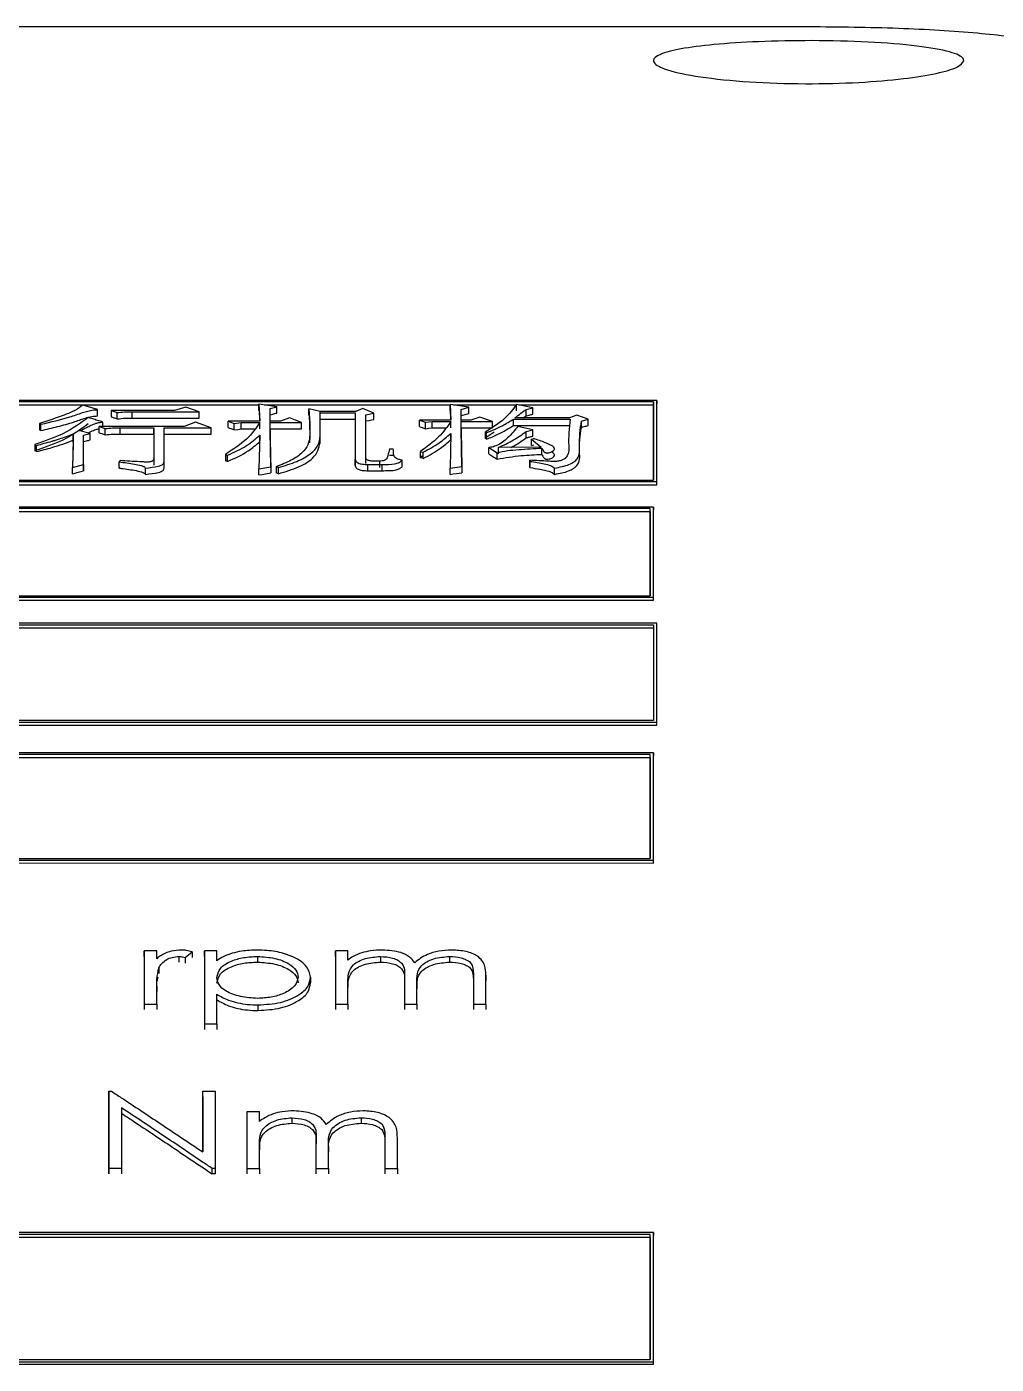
# Model space of a CAD drawing. Header units: millimetres. Extents: x 2136 to 4572, y 748 to 2471.
# Drawn here: x 2835.26 to 2849.31, y 2271.28 to 2290.67 of the extents above; entities that cross this region are included whole.
import ezdxf

# ---------------------------------------------------------------- set-up
doc = ezdxf.new("R2010")
doc.units = ezdxf.units.MM

msp = doc.modelspace()

# ---------------------------------------------------------------- linework, layer by layer
at = {"color": 7, "linetype": 'Continuous', "lineweight": 25}
for p, q in [((2846.594, 2290.672), (2809.594, 2290.674)), ((2844.395, 2285.256), (2822.412, 2285.256)), ((2844.345, 2285.238), (2822.462, 2285.239)), ((2833.178, 2285.193), (2838.629, 2285.192)), ((2836.292, 2285.123), (2836.076, 2285.188)), ((2837.569, 2285.161), (2837.406, 2285.112)), ((2837.763, 2285.093), (2837.569, 2285.161)), ((2838.629, 2285.203), (2838.64, 2284.954)), ((2838.888, 2285.165), (2838.629, 2285.203)), ((2838.629, 2285.111), (2838.629, 2285.203)), ((2838.703, 2285.192), (2841.398, 2285.192)), ((2838.791, 2285.139), (2838.888, 2285.165)), ((2838.888, 2285.073), (2838.888, 2285.165)), ((2841.398, 2285.199), (2841.409, 2284.97)), ((2841.668, 2285.161), (2841.398, 2285.199)), ((2841.398, 2285.107), (2841.398, 2285.199)), ((2841.448, 2285.192), (2842.355, 2285.192)), ((2841.56, 2285.127), (2841.668, 2285.161)), ((2841.668, 2285.069), (2841.668, 2285.161)), ((2842.599, 2285.15), (2842.361, 2285.199)), ((2842.361, 2285.107), (2842.361, 2285.199)), ((2842.395, 2285.192), (2844.345, 2285.192)), ((2842.501, 2285.127), (2842.599, 2285.15)), ((2842.599, 2285.058), (2842.599, 2285.15)), ((2844.345, 2285.238), (2844.345, 2285.192)), ((2844.395, 2285.256), (2844.395, 2285.208)), ((2844.395, 2284.034), (2844.395, 2285.208)), ((2836.292, 2285.031), (2836.292, 2285.123)), ((2836.487, 2285.112), (2836.487, 2285.02)), ((2836.487, 2285.112), (2836.574, 2285.081)), ((2837.406, 2285.112), (2836.487, 2285.112)), ((2836.574, 2284.989), (2836.574, 2285.081)), ((2836.79, 2285.001), (2836.79, 2285.093)), ((2836.79, 2285.093), (2837.763, 2285.093)), ((2836.79, 2285.001), (2837.763, 2285.001)), ((2837.763, 2285.001), (2837.763, 2285.093)), ((2838.185, 2284.954), (2838.272, 2284.923)), ((2838.64, 2284.954), (2838.185, 2284.954)), ((2838.185, 2284.862), (2838.185, 2284.954)), ((2838.791, 2284.954), (2838.791, 2285.139)), ((2838.791, 2285.138), (2838.791, 2285.139)), ((2838.791, 2284.954), (2838.791, 2285.046)), ((2838.943, 2284.954), (2838.791, 2284.954)), ((2838.791, 2284.862), (2838.791, 2284.954)), ((2839.072, 2285.004), (2838.943, 2284.954)), ((2839.245, 2284.935), (2839.072, 2285.004)), ((2839.354, 2285.135), (2839.364, 2284.923)), ((2839.516, 2285.097), (2839.354, 2285.135)), ((2839.354, 2285.043), (2839.354, 2285.135)), ((2840.035, 2285.097), (2839.516, 2285.097)), ((2839.516, 2285.004), (2839.516, 2285.097)), ((2839.516, 2284.736), (2839.516, 2285.077)), ((2839.516, 2285.077), (2840.024, 2285.077)), ((2839.516, 2284.985), (2839.516, 2285.077)), ((2839.516, 2284.985), (2840.024, 2284.985)), ((2839.516, 2284.644), (2839.516, 2284.985)), ((2840.024, 2285.077), (2840.024, 2284.405)), ((2840.024, 2285.077), (2840.024, 2284.985)), ((2840.024, 2284.985), (2840.024, 2284.314)), ((2840.132, 2285.139), (2840.035, 2285.097)), ((2840.295, 2285.074), (2840.132, 2285.139)), ((2840.176, 2285.05), (2840.295, 2285.074)), ((2840.176, 2284.433), (2840.176, 2285.05)), ((2840.176, 2285.048), (2840.176, 2285.05)), ((2840.176, 2284.342), (2840.176, 2284.959)), ((2840.295, 2284.982), (2840.295, 2285.074)), ((2840.955, 2284.97), (2841.041, 2284.939)), ((2841.409, 2284.97), (2840.955, 2284.97)), ((2840.955, 2284.878), (2840.955, 2284.97)), ((2841.041, 2284.939), (2841.138, 2284.95)), ((2841.138, 2284.95), (2841.409, 2284.95)), ((2841.138, 2284.858), (2841.138, 2284.95)), ((2841.409, 2284.858), (2841.409, 2284.95)), ((2841.56, 2284.97), (2841.56, 2285.127)), ((2841.56, 2285.126), (2841.56, 2285.127)), ((2841.56, 2284.97), (2841.56, 2285.035)), ((2841.701, 2284.97), (2841.56, 2284.97)), ((2841.56, 2284.878), (2841.56, 2284.97)), ((2841.56, 2284.95), (2842.015, 2284.95)), ((2841.56, 2284.858), (2841.56, 2284.95)), ((2841.831, 2285.016), (2841.701, 2284.97)), ((2842.015, 2284.95), (2841.831, 2285.016)), ((2842.015, 2284.874), (2842.015, 2284.95)), ((2842.318, 2284.985), (2843.14, 2284.985)), ((2842.318, 2284.893), (2842.318, 2284.985)), ((2843.129, 2285.004), (2842.339, 2285.004)), ((2842.459, 2285.004), (2842.501, 2285.035)), ((2842.501, 2285.035), (2842.501, 2285.127)), ((2843.237, 2285.043), (2843.129, 2285.004)), ((2843.399, 2284.985), (2843.237, 2285.043)), ((2843.302, 2284.958), (2843.399, 2284.985)), ((2843.302, 2284.866), (2843.302, 2284.958)), ((2843.399, 2284.893), (2843.399, 2284.985)), ((2835.449, 2284.923), (2835.449, 2284.831)), ((2835.449, 2284.923), (2835.47, 2284.912)), ((2835.47, 2284.82), (2835.449, 2284.831)), ((2835.47, 2284.82), (2835.47, 2284.912)), ((2835.935, 2284.679), (2835.935, 2284.771)), ((2836.184, 2284.775), (2836.033, 2284.814)), ((2836.087, 2284.751), (2836.184, 2284.775)), ((2836.184, 2284.683), (2836.184, 2284.775)), ((2836.314, 2284.88), (2836.4, 2284.849)), ((2837.547, 2284.88), (2836.314, 2284.88)), ((2836.314, 2284.789), (2836.314, 2284.88)), ((2836.368, 2284.88), (2836.368, 2284.943)), ((2836.4, 2284.758), (2836.4, 2284.849)), ((2836.617, 2284.861), (2837.104, 2284.861)), ((2836.617, 2284.769), (2836.617, 2284.861)), ((2836.617, 2284.769), (2837.104, 2284.769)), ((2837.104, 2284.861), (2837.104, 2284.409)), ((2837.104, 2284.769), (2837.104, 2284.861)), ((2837.104, 2284.769), (2837.104, 2284.318)), ((2837.255, 2284.861), (2837.937, 2284.861)), ((2837.255, 2284.369), (2837.255, 2284.861)), ((2837.255, 2284.769), (2837.255, 2284.861)), ((2837.255, 2284.278), (2837.255, 2284.769)), ((2837.255, 2284.769), (2837.937, 2284.769)), ((2837.709, 2284.939), (2837.547, 2284.88)), ((2837.937, 2284.861), (2837.709, 2284.939)), ((2837.937, 2284.769), (2837.937, 2284.861)), ((2838.272, 2284.923), (2838.369, 2284.935)), ((2838.272, 2284.831), (2838.272, 2284.923)), ((2838.369, 2284.935), (2838.64, 2284.935)), ((2838.369, 2284.843), (2838.369, 2284.935)), ((2838.369, 2284.843), (2838.566, 2284.843)), ((2838.64, 2284.843), (2838.64, 2284.935)), ((2838.791, 2284.935), (2839.245, 2284.935)), ((2838.791, 2284.843), (2838.791, 2284.935)), ((2838.791, 2284.843), (2839.245, 2284.843)), ((2838.802, 2284.296), (2838.791, 2284.816)), ((2839.245, 2284.843), (2839.245, 2284.935)), ((2839.364, 2284.923), (2839.364, 2284.736)), ((2839.364, 2284.831), (2839.364, 2284.923)), ((2839.364, 2284.831), (2839.364, 2284.69)), ((2841.041, 2284.847), (2841.041, 2284.939)), ((2841.138, 2284.858), (2841.335, 2284.858)), ((2841.409, 2284.779), (2841.398, 2284.276)), ((2841.409, 2284.687), (2841.409, 2284.779)), ((2841.56, 2284.858), (2842.015, 2284.858)), ((2841.571, 2284.3), (2841.56, 2284.834)), ((2841.928, 2284.787), (2841.906, 2284.798)), ((2841.906, 2284.798), (2841.906, 2284.707)), ((2842.037, 2284.795), (2841.906, 2284.707)), ((2841.928, 2284.695), (2841.928, 2284.787)), ((2842.318, 2284.893), (2843.14, 2284.893)), ((2842.599, 2284.83), (2842.382, 2284.88)), ((2842.501, 2284.806), (2842.599, 2284.83)), ((2842.501, 2284.714), (2842.501, 2284.806)), ((2842.599, 2284.738), (2842.599, 2284.83)), ((2835.384, 2284.617), (2835.405, 2284.605)), ((2835.384, 2284.617), (2835.384, 2284.526)), ((2835.405, 2284.514), (2835.405, 2284.605)), ((2836.087, 2284.328), (2836.087, 2284.751)), ((2836.087, 2284.237), (2836.087, 2284.66)), ((2838.64, 2284.751), (2838.629, 2284.267)), ((2838.64, 2284.66), (2838.64, 2284.751)), ((2839.364, 2284.644), (2839.364, 2284.736)), ((2839.516, 2284.644), (2839.516, 2284.736)), ((2841.928, 2284.695), (2841.906, 2284.707)), ((2841.961, 2284.482), (2841.961, 2284.573)), ((2841.961, 2284.573), (2842.08, 2284.497)), ((2842.718, 2284.581), (2842.101, 2284.573)), ((2842.101, 2284.482), (2842.101, 2284.573)), ((2842.577, 2284.696), (2842.61, 2284.704)), ((2842.577, 2284.696), (2842.718, 2284.581)), ((2842.577, 2284.605), (2842.577, 2284.696)), ((2842.577, 2284.605), (2842.61, 2284.612)), ((2842.729, 2284.474), (2842.729, 2284.565)), ((2835.405, 2284.514), (2835.384, 2284.526)), ((2836.617, 2284.385), (2836.606, 2284.365)), ((2837.104, 2284.409), (2837.104, 2284.318)), ((2837.255, 2284.278), (2837.255, 2284.369)), ((2838.142, 2284.473), (2838.174, 2284.461)), ((2838.142, 2284.473), (2838.142, 2284.382)), ((2838.174, 2284.37), (2838.142, 2284.382)), ((2838.174, 2284.37), (2838.174, 2284.461)), ((2840.024, 2284.314), (2840.024, 2284.405)), ((2840.381, 2284.377), (2840.284, 2284.377)), ((2840.381, 2284.286), (2840.381, 2284.377)), ((2840.522, 2284.553), (2840.576, 2284.553)), ((2840.522, 2284.462), (2840.576, 2284.462)), ((2840.706, 2284.298), (2840.706, 2284.389)), ((2840.965, 2284.513), (2841.009, 2284.505)), ((2840.965, 2284.513), (2840.965, 2284.422)), ((2841.009, 2284.456), (2840.965, 2284.422)), ((2841.009, 2284.414), (2840.965, 2284.422)), ((2841.009, 2284.414), (2841.009, 2284.505)), ((2842.08, 2284.406), (2842.08, 2284.497)), ((2842.556, 2284.373), (2842.556, 2284.389)), ((2842.556, 2284.389), (2842.556, 2284.298)), ((2842.556, 2284.282), (2842.556, 2284.373)), ((2835.925, 2284.284), (2836.087, 2284.328)), ((2835.925, 2284.193), (2835.925, 2284.284)), ((2836.087, 2284.328), (2836.087, 2284.237)), ((2836.606, 2284.274), (2836.606, 2284.365)), ((2836.606, 2284.274), (2836.617, 2284.294)), ((2836.985, 2284.185), (2836.985, 2284.276)), ((2838.629, 2284.267), (2838.802, 2284.296)), ((2838.629, 2284.177), (2838.629, 2284.267)), ((2838.802, 2284.296), (2838.802, 2284.205)), ((2838.878, 2284.296), (2838.878, 2284.205)), ((2838.91, 2284.284), (2838.878, 2284.296)), ((2838.91, 2284.193), (2838.878, 2284.205)), ((2838.91, 2284.193), (2838.91, 2284.284)), ((2840.208, 2284.328), (2840.414, 2284.328)), ((2840.208, 2284.237), (2840.208, 2284.328)), ((2840.208, 2284.237), (2840.414, 2284.237)), ((2840.414, 2284.237), (2840.414, 2284.328)), ((2841.398, 2284.276), (2841.571, 2284.3)), ((2841.398, 2284.185), (2841.398, 2284.276)), ((2841.571, 2284.3), (2841.571, 2284.209)), ((2842.556, 2284.282), (2842.556, 2284.298)), ((2842.912, 2284.185), (2842.912, 2284.275)), ((2822.412, 2284.081), (2844.395, 2284.08)), ((2822.412, 2284.035), (2844.395, 2284.034)), ((2822.462, 2284.1), (2844.345, 2284.099)), ((2844.395, 2284.034), (2844.395, 2284.08)), ((2844.345, 2283.71), (2822.363, 2283.711)), ((2844.296, 2283.691), (2822.412, 2283.691)), ((2822.412, 2283.646), (2844.296, 2283.645)), ((2844.296, 2283.645), (2844.296, 2283.691)), ((2844.345, 2283.71), (2844.345, 2283.664)), ((2844.346, 2282.359), (2844.345, 2283.664)), ((2822.363, 2282.404), (2844.346, 2282.404)), ((2822.363, 2282.36), (2844.346, 2282.359)), ((2822.413, 2282.425), (2844.296, 2282.425)), ((2844.346, 2282.359), (2844.346, 2282.404)), ((2844.396, 2282.025), (2822.413, 2282.025)), ((2822.463, 2282.004), (2844.346, 2282.003)), ((2822.463, 2281.96), (2844.346, 2281.959)), ((2844.346, 2282.003), (2844.346, 2281.959)), ((2844.396, 2281.981), (2844.396, 2282.025)), ((2844.396, 2280.55), (2844.396, 2281.981)), ((2822.413, 2280.594), (2844.396, 2280.593)), ((2822.413, 2280.551), (2844.396, 2280.55)), ((2844.346, 2280.616), (2822.463, 2280.617)), ((2844.396, 2280.55), (2844.396, 2280.593)), ((2844.346, 2280.148), (2822.363, 2280.148)), ((2844.296, 2280.124), (2822.413, 2280.125)), ((2844.296, 2280.081), (2844.296, 2280.124)), ((2844.346, 2280.148), (2844.346, 2280.105)), ((2844.346, 2278.55), (2844.346, 2280.105)), ((2822.413, 2280.082), (2844.296, 2280.081)), ((2822.363, 2278.592), (2844.346, 2278.592)), ((2822.363, 2278.551), (2844.346, 2278.55)), ((2822.413, 2278.617), (2844.296, 2278.617)), ((2844.346, 2278.55), (2844.346, 2278.592)), ((2836.968, 2277.275), (2836.968, 2276.506)), ((2836.968, 2277.194), (2836.968, 2277.275)), ((2837.147, 2277.275), (2836.968, 2277.275)), ((2836.968, 2277.193), (2836.968, 2276.426)), ((2837.147, 2277.163), (2837.147, 2277.275)), ((2837.47, 2277.195), (2837.47, 2277.114)), ((2837.562, 2277.182), (2837.66, 2277.263)), ((2837.66, 2277.263), (2837.66, 2277.181)), ((2837.84, 2277.275), (2837.84, 2276.219)), ((2837.84, 2277.194), (2837.84, 2277.275)), ((2838.019, 2277.275), (2837.84, 2277.275)), ((2837.84, 2277.193), (2837.84, 2276.138)), ((2838.019, 2277.134), (2838.019, 2277.275)), ((2838.608, 2277.195), (2838.608, 2277.114)), ((2839.737, 2277.275), (2839.737, 2276.506)), ((2839.737, 2277.194), (2839.737, 2277.275)), ((2839.917, 2277.275), (2839.737, 2277.275)), ((2839.737, 2277.193), (2839.737, 2276.426)), ((2839.917, 2277.143), (2839.917, 2277.275)), ((2840.389, 2277.195), (2840.389, 2277.113)), ((2841.391, 2277.195), (2841.391, 2277.114)), ((2837.179, 2277.031), (2837.179, 2276.95)), ((2837.562, 2277.182), (2837.562, 2277.1)), ((2839.378, 2276.895), (2839.378, 2276.814)), ((2839.917, 2276.506), (2839.917, 2276.832)), ((2839.917, 2276.832), (2839.917, 2276.751)), ((2840.737, 2276.9), (2840.737, 2276.506)), ((2840.737, 2276.9), (2840.737, 2276.818)), ((2840.917, 2276.506), (2840.917, 2276.808)), ((2840.917, 2276.808), (2840.917, 2276.727)), ((2841.737, 2276.926), (2841.737, 2276.506)), ((2841.737, 2276.926), (2841.737, 2276.845)), ((2841.737, 2276.844), (2841.737, 2276.426)), ((2841.917, 2276.506), (2841.917, 2276.925)), ((2841.917, 2276.925), (2841.917, 2276.844)), ((2837.147, 2276.506), (2837.147, 2276.767)), ((2837.147, 2276.767), (2837.147, 2276.686)), ((2838.019, 2276.219), (2838.019, 2276.647)), ((2836.968, 2276.506), (2836.968, 2276.426)), ((2836.968, 2276.506), (2837.147, 2276.506)), ((2837.147, 2276.506), (2837.147, 2276.426)), ((2838.615, 2276.493), (2838.615, 2276.412)), ((2839.737, 2276.506), (2839.737, 2276.426)), ((2839.737, 2276.506), (2839.917, 2276.506)), ((2839.917, 2276.506), (2839.917, 2276.426)), ((2840.737, 2276.506), (2840.737, 2276.426)), ((2840.737, 2276.506), (2840.917, 2276.506)), ((2840.917, 2276.506), (2840.917, 2276.426)), ((2841.737, 2276.506), (2841.737, 2276.426)), ((2841.737, 2276.506), (2841.917, 2276.506)), ((2841.917, 2276.506), (2841.917, 2276.426)), ((2837.84, 2276.219), (2837.84, 2276.139)), ((2837.84, 2276.219), (2838.019, 2276.219)), ((2838.019, 2276.219), (2838.019, 2276.139)), ((2836.455, 2274.12), (2836.455, 2275.241)), ((2836.455, 2275.241), (2836.455, 2275.162)), ((2836.455, 2275.241), (2836.493, 2275.241)), ((2836.455, 2275.162), (2836.455, 2274.042)), ((2837.814, 2274.361), (2837.814, 2275.241)), ((2837.814, 2275.241), (2837.994, 2275.241)), ((2837.814, 2275.162), (2837.814, 2275.241)), ((2837.814, 2275.162), (2837.814, 2274.361)), ((2837.994, 2275.241), (2837.994, 2274.12)), ((2836.635, 2275.003), (2836.635, 2274.12)), ((2838.455, 2274.942), (2838.455, 2274.12)), ((2838.455, 2274.942), (2838.455, 2274.864)), ((2838.635, 2274.942), (2838.455, 2274.942)), ((2838.635, 2274.801), (2838.635, 2274.942)), ((2838.455, 2274.864), (2838.455, 2274.042)), ((2839.107, 2274.857), (2839.107, 2274.778)), ((2840.109, 2274.857), (2840.109, 2274.778)), ((2839.455, 2274.54), (2839.455, 2274.12)), ((2839.455, 2274.54), (2839.455, 2274.462)), ((2840.455, 2274.568), (2840.455, 2274.12)), ((2840.455, 2274.568), (2840.455, 2274.49)), ((2840.455, 2274.49), (2840.455, 2274.042)), ((2840.635, 2274.12), (2840.635, 2274.568)), ((2840.635, 2274.49), (2840.635, 2274.568)), ((2838.635, 2274.12), (2838.635, 2274.468)), ((2838.635, 2274.468), (2838.635, 2274.39)), ((2839.635, 2274.12), (2839.635, 2274.442)), ((2839.635, 2274.442), (2839.635, 2274.364)), ((2836.455, 2274.042), (2836.455, 2274.12)), ((2836.635, 2274.12), (2836.455, 2274.12)), ((2836.635, 2274.12), (2836.635, 2274.042)), ((2837.953, 2274.042), (2837.953, 2274.12)), ((2837.994, 2274.12), (2837.953, 2274.12)), ((2837.994, 2274.12), (2837.994, 2274.042)), ((2838.455, 2274.12), (2838.455, 2274.042)), ((2838.455, 2274.12), (2838.635, 2274.12)), ((2838.635, 2274.12), (2838.635, 2274.042)), ((2839.455, 2274.12), (2839.455, 2274.042)), ((2839.455, 2274.12), (2839.635, 2274.12)), ((2839.635, 2274.12), (2839.635, 2274.042)), ((2840.455, 2274.12), (2840.455, 2274.042)), ((2840.455, 2274.12), (2840.635, 2274.12)), ((2840.635, 2274.12), (2840.635, 2274.042)), ((2837.994, 2274.042), (2837.953, 2274.042)), ((2844.346, 2273.192), (2822.213, 2273.192)), ((2844.296, 2273.163), (2822.263, 2273.163)), ((2822.263, 2273.125), (2844.296, 2273.124)), ((2844.296, 2273.124), (2844.296, 2273.163)), ((2844.346, 2273.192), (2844.346, 2273.154)), ((2844.346, 2271.284), (2844.346, 2273.154)), ((2822.213, 2271.321), (2844.346, 2271.321)), ((2822.213, 2271.284), (2844.346, 2271.284)), ((2822.263, 2271.351), (2844.296, 2271.351)), ((2844.346, 2271.284), (2844.346, 2271.321))]:
    msp.add_line(p, q, dxfattribs=at)
at = {"color": 7, "linetype": 'Continuous', "lineweight": 25, "flags": 128}
for points in [[(2840.176, 2284.959), (2840.221, 2284.967), (2840.258, 2284.974), (2840.295, 2284.982)], [(2838.272, 2284.831), (2838.321, 2284.837), (2838.369, 2284.843)], [(2841.041, 2284.847), (2841.09, 2284.853), (2841.138, 2284.858)], [(2838.629, 2284.177), (2838.675, 2284.184), (2838.722, 2284.192), (2838.802, 2284.205)], [(2841.398, 2284.185), (2841.445, 2284.191), (2841.493, 2284.198), (2841.571, 2284.209)]]:
    msp.add_lwpolyline(points, dxfattribs=at)
at = {"color": 7, "linetype": 'Continuous', "lineweight": 25}
for points, knots in [([(2850.594, 2290.182), (2850.558, 2290.237), (2850.484, 2290.347), (2849.914, 2290.483), (2849.047, 2290.588), (2847.9, 2290.659), (2847.034, 2290.668), (2846.594, 2290.672)], [0, 0, 0, 0, 0.184668, 0.3699947, 0.5658507, 0.7794444, 1, 1, 1, 1]), ([(2848.844, 2290.182), (2848.824, 2290.15), (2848.782, 2290.086), (2848.46, 2289.994), (2847.972, 2289.915), (2847.312, 2289.86), (2846.532, 2289.841), (2845.719, 2289.868), (2845.007, 2289.94), (2844.522, 2290.042), (2844.36, 2290.128), (2844.334, 2290.205), (2844.416, 2290.276), (2844.726, 2290.357), (2845.218, 2290.421), (2845.876, 2290.463), (2846.657, 2290.478), (2847.47, 2290.458), (2848.182, 2290.401), (2848.665, 2290.316), (2848.833, 2290.237), (2848.842, 2290.192), (2848.844, 2290.182)], [0, 0, 0, 0, 0.046276, 0.092719, 0.141715, 0.19519, 0.253686, 0.315261, 0.376912, 0.43437, 0.485817, 0.500005, 0.546254, 0.592701, 0.641799, 0.695155, 0.753514, 0.815397, 0.876864, 0.934161, 0.985737, 1, 1, 1, 1]), ([(2836.076, 2285.188), (2836.041, 2285.162), (2835.97, 2285.109), (2835.753, 2285.02), (2835.571, 2284.962), (2835.449, 2284.923)], [0, 0, 0, 0, 0.244211, 0.494059, 1, 1, 1, 1]), ([(2842.361, 2285.199), (2842.311, 2285.129), (2842.21, 2284.988), (2842.008, 2284.862), (2841.906, 2284.798)], [0, 0, 0, 0, 0.496751, 1, 1, 1, 1]), ([(2844.345, 2284.099), (2844.345, 2284.221), (2844.345, 2284.464), (2844.345, 2284.845), (2844.345, 2285.099), (2844.345, 2285.238)], [0, 0, 0, 0, 0.309667, 0.619335, 1, 1, 1, 1]), ([(2844.345, 2285.192), (2844.345, 2285.082), (2844.345, 2284.862), (2844.345, 2284.499), (2844.345, 2284.241), (2844.345, 2284.099)], [0, 0, 0, 0, 0.312228, 0.624456, 1, 1, 1, 1]), ([(2844.395, 2284.08), (2844.395, 2284.202), (2844.395, 2284.446), (2844.395, 2284.839), (2844.395, 2285.104), (2844.395, 2285.256)], [0, 0, 0, 0, 0.300086, 0.600172, 1, 1, 1, 1]), ([(2836.152, 2285.008), (2836.043, 2284.926), (2835.848, 2284.778), (2835.527, 2284.667), (2835.384, 2284.617)], [0, 0, 0, 0, 0.553842, 1, 1, 1, 1]), ([(2835.47, 2284.912), (2835.615, 2284.944), (2835.831, 2284.993), (2836.055, 2285.075), (2836.188, 2285.117), (2836.271, 2285.122), (2836.292, 2285.123)], [0, 0, 0, 0, 0.501457, 0.748784, 0.936077, 1, 1, 1, 1]), ([(2835.47, 2284.82), (2835.551, 2284.839), (2835.714, 2284.876), (2835.933, 2284.936), (2836.079, 2284.993), (2836.199, 2285.025), (2836.264, 2285.029), (2836.292, 2285.031)], [0, 0, 0, 0, 0.285391, 0.571044, 0.802081, 0.914333, 1, 1, 1, 1]), ([(2836.368, 2284.943), (2836.341, 2284.951), (2836.292, 2284.966), (2836.22, 2284.988), (2836.174, 2285.001), (2836.152, 2285.008)], [0, 0, 0, 0, 0.369991, 0.684996, 1, 1, 1, 1]), ([(2836.487, 2285.02), (2836.499, 2285.015), (2836.52, 2285.008), (2836.549, 2284.998), (2836.565, 2284.992), (2836.574, 2284.989)], [0, 0, 0, 0, 0.4286092, 0.7143039, 1, 1, 1, 1]), ([(2836.574, 2285.081), (2836.609, 2285.085), (2836.68, 2285.092), (2836.753, 2285.092), (2836.79, 2285.093)], [0, 0, 0, 0, 0.4988667, 1, 1, 1, 1]), ([(2836.574, 2284.989), (2836.613, 2284.993), (2836.684, 2285), (2836.758, 2285), (2836.79, 2285.001)], [0, 0, 0, 0, 0.558823, 1, 1, 1, 1]), ([(2838.629, 2285.111), (2838.631, 2285.083), (2838.635, 2285.031), (2838.637, 2284.979), (2838.638, 2284.954)], [0, 0, 0, 0, 0.53069, 1, 1, 1, 1]), ([(2838.791, 2285.046), (2838.805, 2285.05), (2838.828, 2285.057), (2838.86, 2285.065), (2838.879, 2285.071), (2838.888, 2285.073)], [0, 0, 0, 0, 0.420135, 0.710067, 1, 1, 1, 1]), ([(2839.354, 2285.043), (2839.356, 2285.016), (2839.36, 2284.967), (2839.363, 2284.897), (2839.364, 2284.853), (2839.364, 2284.831)], [0, 0, 0, 0, 0.384139, 0.692048, 1, 1, 1, 1]), ([(2841.409, 2284.95), (2841.357, 2284.875), (2841.252, 2284.724), (2841.061, 2284.584), (2840.965, 2284.513)], [0, 0, 0, 0, 0.497559, 1, 1, 1, 1]), ([(2841.398, 2285.107), (2841.401, 2285.079), (2841.405, 2285.033), (2841.406, 2284.987), (2841.407, 2284.97)], [0, 0, 0, 0, 0.616417, 1, 1, 1, 1]), ([(2841.56, 2285.035), (2841.573, 2285.039), (2841.598, 2285.047), (2841.634, 2285.058), (2841.657, 2285.066), (2841.668, 2285.069)], [0, 0, 0, 0, 0.362138, 0.681069, 1, 1, 1, 1]), ([(2841.56, 2284.834), (2841.56, 2284.855), (2841.56, 2284.894), (2841.56, 2284.933), (2841.56, 2284.95)], [0, 0, 0, 0, 0.56, 1, 1, 1, 1]), ([(2841.56, 2284.788), (2841.56, 2284.823), (2841.56, 2284.893), (2841.56, 2284.931), (2841.56, 2284.95)], [0, 0, 0, 0, 0.510364, 1, 1, 1, 1]), ([(2841.928, 2284.787), (2842.006, 2284.82), (2842.151, 2284.882), (2842.265, 2284.953), (2842.318, 2284.985)], [0, 0, 0, 0, 0.541449, 1, 1, 1, 1]), ([(2842.339, 2285.004), (2842.367, 2285.026), (2842.419, 2285.068), (2842.475, 2285.108), (2842.501, 2285.127)], [0, 0, 0, 0, 0.532976, 1, 1, 1, 1]), ([(2842.501, 2285.035), (2842.516, 2285.038), (2842.539, 2285.044), (2842.572, 2285.051), (2842.59, 2285.056), (2842.599, 2285.058)], [0, 0, 0, 0, 0.439882, 0.719941, 1, 1, 1, 1]), ([(2843.14, 2284.985), (2843.125, 2284.858), (2843.106, 2284.682), (2843.127, 2284.483), (2843.065, 2284.41), (2843.01, 2284.385), (2842.954, 2284.373), (2842.889, 2284.371), (2842.756, 2284.379), (2842.644, 2284.385), (2842.556, 2284.389)], [0, 0, 0, 0, 0.489233, 0.672718, 0.735367, 0.76608, 0.796242, 0.828596, 0.864188, 1, 1, 1, 1]), ([(2842.912, 2284.275), (2842.987, 2284.29), (2843.098, 2284.312), (2843.199, 2284.364), (2843.283, 2284.453), (2843.263, 2284.658), (2843.286, 2284.838), (2843.302, 2284.958)], [0, 0, 0, 0, 0.132026, 0.196101, 0.258534, 0.505562, 1, 1, 1, 1]), ([(2836.152, 2284.916), (2836.043, 2284.834), (2835.848, 2284.686), (2835.527, 2284.575), (2835.384, 2284.526)], [0, 0, 0, 0, 0.553762, 1, 1, 1, 1]), ([(2835.405, 2284.605), (2835.481, 2284.625), (2835.559, 2284.645), (2835.636, 2284.668), (2835.645, 2284.67), (2835.654, 2284.673), (2835.663, 2284.676), (2835.672, 2284.678), (2835.697, 2284.686), (2835.791, 2284.715), (2835.871, 2284.746), (2835.935, 2284.771)], [0, 0, 0, 0, 0.400377, 0.412885, 0.425393, 0.450409, 0.462917, 0.475426, 0.500442, 0.600512, 1, 1, 1, 1]), ([(2835.935, 2284.771), (2835.935, 2284.754), (2835.935, 2284.735), (2835.936, 2284.713), (2835.936, 2284.707), (2835.936, 2284.7), (2835.936, 2284.694), (2835.936, 2284.685), (2835.936, 2284.677), (2835.936, 2284.668), (2835.936, 2284.662), (2835.936, 2284.655), (2835.936, 2284.649), (2835.936, 2284.64), (2835.936, 2284.629), (2835.936, 2284.616), (2835.935, 2284.599), (2835.935, 2284.582), (2835.935, 2284.564), (2835.935, 2284.551), (2835.935, 2284.538), (2835.934, 2284.521), (2835.934, 2284.503), (2835.934, 2284.486), (2835.933, 2284.473), (2835.933, 2284.46), (2835.932, 2284.447), (2835.932, 2284.429), (2835.931, 2284.412), (2835.93, 2284.394), (2835.93, 2284.381), (2835.929, 2284.368), (2835.928, 2284.357), (2835.928, 2284.348), (2835.928, 2284.341), (2835.927, 2284.335), (2835.927, 2284.326), (2835.926, 2284.317), (2835.926, 2284.308), (2835.925, 2284.302), (2835.925, 2284.293), (2835.925, 2284.288), (2835.925, 2284.284)], [0, 0, 0, 0, 0.10711, 0.120499, 0.133888, 0.147276, 0.160665, 0.174054, 0.200831, 0.21422, 0.227609, 0.240998, 0.254386, 0.267775, 0.294553, 0.32133, 0.348108, 0.401663, 0.42844, 0.455218, 0.481995, 0.508773, 0.562328, 0.589105, 0.615883, 0.64266, 0.669438, 0.696215, 0.74977, 0.776548, 0.803325, 0.830103, 0.85688, 0.870269, 0.883658, 0.897047, 0.910435, 0.937213, 0.950602, 0.96399, 0.977379, 1, 1, 1, 1]), ([(2836.033, 2284.814), (2836.065, 2284.831), (2836.119, 2284.859), (2836.195, 2284.897), (2836.253, 2284.923), (2836.314, 2284.938), (2836.35, 2284.941), (2836.368, 2284.943)], [0, 0, 0, 0, 0.3357419, 0.5532256, 0.7726409, 0.885172, 1, 1, 1, 1]), ([(2836.152, 2284.783), (2836.166, 2284.791), (2836.202, 2284.809), (2836.252, 2284.832), (2836.298, 2284.842), (2836.314, 2284.845)], [0, 0, 0, 0, 0.3081002, 0.7695922, 1, 1, 1, 1]), ([(2836.314, 2284.789), (2836.326, 2284.784), (2836.347, 2284.777), (2836.376, 2284.766), (2836.392, 2284.761), (2836.4, 2284.758)], [0, 0, 0, 0, 0.428611, 0.714305, 1, 1, 1, 1]), ([(2836.4, 2284.849), (2836.436, 2284.853), (2836.507, 2284.86), (2836.58, 2284.861), (2836.617, 2284.861)], [0, 0, 0, 0, 0.4988667, 1, 1, 1, 1]), ([(2836.4, 2284.758), (2836.44, 2284.761), (2836.511, 2284.768), (2836.585, 2284.769), (2836.617, 2284.769)], [0, 0, 0, 0, 0.558823, 1, 1, 1, 1]), ([(2838.64, 2284.935), (2838.586, 2284.854), (2838.478, 2284.692), (2838.255, 2284.547), (2838.142, 2284.473)], [0, 0, 0, 0, 0.497121, 1, 1, 1, 1]), ([(2838.185, 2284.862), (2838.198, 2284.858), (2838.218, 2284.851), (2838.247, 2284.84), (2838.264, 2284.834), (2838.272, 2284.831)], [0, 0, 0, 0, 0.428612, 0.714306, 1, 1, 1, 1]), ([(2838.791, 2284.816), (2838.791, 2284.838), (2838.791, 2284.878), (2838.791, 2284.917), (2838.791, 2284.935)], [0, 0, 0, 0, 0.56, 1, 1, 1, 1]), ([(2838.791, 2284.77), (2838.791, 2284.806), (2838.791, 2284.877), (2838.791, 2284.916), (2838.791, 2284.935)], [0, 0, 0, 0, 0.510039, 1, 1, 1, 1]), ([(2838.791, 2284.843), (2838.791, 2284.822), (2838.791, 2284.78), (2838.791, 2284.774), (2838.791, 2284.77)], [0, 0, 0, 0, 0.489863, 1, 1, 1, 1]), ([(2838.791, 2284.77), (2838.792, 2284.706), (2838.793, 2284.642), (2838.794, 2284.594), (2838.794, 2284.583), (2838.795, 2284.54), (2838.797, 2284.413), (2838.8, 2284.293), (2838.802, 2284.205)], [0, 0, 0, 0, 0.252264, 0.254266, 0.269843, 0.313981, 0.501513, 1, 1, 1, 1]), ([(2838.802, 2284.296), (2838.8, 2284.384), (2838.798, 2284.502), (2838.795, 2284.63), (2838.793, 2284.72), (2838.792, 2284.748), (2838.791, 2284.77)], [0, 0, 0, 0, 0.498567, 0.668599, 0.747849, 1, 1, 1, 1]), ([(2840.955, 2284.878), (2840.967, 2284.873), (2840.988, 2284.866), (2841.016, 2284.856), (2841.033, 2284.85), (2841.041, 2284.847)], [0, 0, 0, 0, 0.428612, 0.714306, 1, 1, 1, 1]), ([(2841.009, 2284.505), (2841.089, 2284.549), (2841.247, 2284.634), (2841.355, 2284.731), (2841.409, 2284.779)], [0, 0, 0, 0, 0.503094, 1, 1, 1, 1]), ([(2841.56, 2284.858), (2841.56, 2284.838), (2841.56, 2284.797), (2841.56, 2284.791), (2841.56, 2284.788)], [0, 0, 0, 0, 0.489538, 1, 1, 1, 1]), ([(2841.571, 2284.3), (2841.569, 2284.39), (2841.567, 2284.525), (2841.564, 2284.673), (2841.562, 2284.736), (2841.562, 2284.758), (2841.561, 2284.775), (2841.56, 2284.794), (2841.56, 2284.79), (2841.56, 2284.788)], [0, 0, 0, 0, 0.496744, 0.745118, 0.829845, 0.854799, 0.869312, 0.93209, 1, 1, 1, 1]), ([(2841.56, 2284.788), (2841.561, 2284.723), (2841.562, 2284.654), (2841.564, 2284.564), (2841.566, 2284.432), (2841.569, 2284.299), (2841.571, 2284.209)], [0, 0, 0, 0, 0.252176, 0.267142, 0.501453, 1, 1, 1, 1]), ([(2841.928, 2284.695), (2841.984, 2284.718), (2842.085, 2284.76), (2842.211, 2284.828), (2842.282, 2284.871), (2842.318, 2284.893)], [0, 0, 0, 0, 0.381252, 0.689942, 1, 1, 1, 1]), ([(2842.382, 2284.88), (2842.336, 2284.825), (2842.255, 2284.726), (2842.126, 2284.62), (2842.009, 2284.578), (2841.97, 2284.574), (2841.961, 2284.573)], [0, 0, 0, 0, 0.4941647, 0.8691614, 0.966217, 1, 1, 1, 1]), ([(2842.101, 2284.573), (2842.177, 2284.61), (2842.328, 2284.683), (2842.444, 2284.765), (2842.501, 2284.806)], [0, 0, 0, 0, 0.502347, 1, 1, 1, 1]), ([(2842.912, 2284.185), (2842.985, 2284.198), (2843.126, 2284.225), (2843.292, 2284.341), (2843.258, 2284.565), (2843.284, 2284.747), (2843.302, 2284.866)], [0, 0, 0, 0, 0.127764, 0.249157, 0.505692, 1, 1, 1, 1]), ([(2843.302, 2284.866), (2843.316, 2284.87), (2843.339, 2284.876), (2843.371, 2284.885), (2843.39, 2284.89), (2843.399, 2284.893)], [0, 0, 0, 0, 0.420135, 0.710068, 1, 1, 1, 1]), ([(2835.405, 2284.514), (2835.481, 2284.534), (2835.612, 2284.568), (2835.791, 2284.623), (2835.887, 2284.66), (2835.935, 2284.679)], [0, 0, 0, 0, 0.400541, 0.699142, 1, 1, 1, 1]), ([(2835.935, 2284.653), (2835.935, 2284.657), (2835.935, 2284.663), (2835.935, 2284.674), (2835.935, 2284.682), (2835.935, 2284.686), (2835.935, 2284.688), (2835.935, 2284.689), (2835.935, 2284.69), (2835.935, 2284.671), (2835.935, 2284.543), (2835.932, 2284.459), (2835.931, 2284.41)], [0, 0, 0, 0, 0.01972, 0.031638, 0.043508, 0.046383, 0.049225, 0.052295, 0.055811, 0.08806, 0.463902, 1, 1, 1, 1]), ([(2836.087, 2284.66), (2836.101, 2284.663), (2836.124, 2284.669), (2836.157, 2284.677), (2836.175, 2284.681), (2836.184, 2284.683)], [0, 0, 0, 0, 0.439881, 0.71994, 1, 1, 1, 1]), ([(2838.174, 2284.461), (2838.271, 2284.506), (2838.462, 2284.594), (2838.581, 2284.699), (2838.64, 2284.751)], [0, 0, 0, 0, 0.504453, 1, 1, 1, 1]), ([(2838.174, 2284.37), (2838.282, 2284.42), (2838.472, 2284.508), (2838.589, 2284.614), (2838.64, 2284.66)], [0, 0, 0, 0, 0.5642117, 1, 1, 1, 1]), ([(2839.364, 2284.736), (2839.36, 2284.695), (2839.351, 2284.614), (2839.261, 2284.495), (2839.107, 2284.384), (2838.955, 2284.326), (2838.878, 2284.296)], [0, 0, 0, 0, 0.2454874, 0.4925098, 0.7434187, 1, 1, 1, 1]), ([(2838.91, 2284.284), (2839.003, 2284.311), (2839.186, 2284.366), (2839.384, 2284.478), (2839.499, 2284.605), (2839.51, 2284.692), (2839.516, 2284.736)], [0, 0, 0, 0, 0.258234, 0.509748, 0.755949, 1, 1, 1, 1]), ([(2838.91, 2284.193), (2839.013, 2284.224), (2839.216, 2284.285), (2839.466, 2284.44), (2839.497, 2284.567), (2839.516, 2284.644)], [0, 0, 0, 0, 0.289468, 0.570368, 1, 1, 1, 1]), ([(2841.009, 2284.414), (2841.098, 2284.462), (2841.255, 2284.548), (2841.362, 2284.645), (2841.409, 2284.687)], [0, 0, 0, 0, 0.5629486, 1, 1, 1, 1]), ([(2842.08, 2284.497), (2842.128, 2284.509), (2842.226, 2284.532), (2842.449, 2284.549), (2842.617, 2284.559), (2842.729, 2284.565)], [0, 0, 0, 0, 0.246103, 0.496572, 1, 1, 1, 1]), ([(2842.28, 2284.576), (2842.301, 2284.586), (2842.387, 2284.63), (2842.452, 2284.678), (2842.501, 2284.714)], [0, 0, 0, 0, 0.250656, 1, 1, 1, 1]), ([(2842.501, 2284.714), (2842.516, 2284.718), (2842.539, 2284.724), (2842.572, 2284.731), (2842.59, 2284.736), (2842.599, 2284.738)], [0, 0, 0, 0, 0.439858, 0.719929, 1, 1, 1, 1]), ([(2842.729, 2284.565), (2842.737, 2284.551), (2842.749, 2284.53), (2842.766, 2284.506), (2842.782, 2284.498), (2842.789, 2284.496), (2842.794, 2284.495), (2842.8, 2284.494), (2842.808, 2284.494), (2842.824, 2284.496), (2842.845, 2284.502), (2842.874, 2284.512), (2842.9, 2284.528), (2842.916, 2284.549), (2842.908, 2284.572), (2842.887, 2284.592), (2842.842, 2284.616), (2842.753, 2284.655), (2842.667, 2284.684), (2842.61, 2284.704)], [0, 0, 0, 0, 0.12083, 0.185578, 0.200463, 0.207293, 0.213836, 0.220353, 0.227161, 0.24221, 0.277123, 0.31159, 0.371541, 0.433275, 0.493638, 0.554959, 0.617623, 0.744187, 1, 1, 1, 1]), ([(2837.104, 2284.409), (2837.103, 2284.4), (2837.103, 2284.388), (2837.086, 2284.376), (2837.074, 2284.371), (2837.06, 2284.367), (2837.039, 2284.363), (2837.008, 2284.362), (2836.961, 2284.364), (2836.829, 2284.37), (2836.711, 2284.378), (2836.617, 2284.385)], [0, 0, 0, 0, 0.115473, 0.14517, 0.175331, 0.205787, 0.236431, 0.299107, 0.364431, 0.490851, 1, 1, 1, 1]), ([(2836.985, 2284.276), (2837.049, 2284.283), (2837.129, 2284.292), (2837.212, 2284.315), (2837.249, 2284.337), (2837.253, 2284.356), (2837.255, 2284.369)], [0, 0, 0, 0, 0.515726, 0.641569, 0.7636817, 1, 1, 1, 1]), ([(2840.024, 2284.405), (2840.026, 2284.395), (2840.027, 2284.38), (2840.044, 2284.362), (2840.065, 2284.349), (2840.094, 2284.339), (2840.142, 2284.33), (2840.182, 2284.329), (2840.208, 2284.328)], [0, 0, 0, 0, 0.238558, 0.359397, 0.482171, 0.608306, 0.737736, 1, 1, 1, 1]), ([(2840.284, 2284.377), (2840.266, 2284.377), (2840.24, 2284.378), (2840.211, 2284.387), (2840.191, 2284.397), (2840.177, 2284.414), (2840.176, 2284.427), (2840.176, 2284.433)], [0, 0, 0, 0, 0.263272, 0.391385, 0.516554, 0.759179, 1, 1, 1, 1]), ([(2840.522, 2284.553), (2840.513, 2284.521), (2840.499, 2284.469), (2840.487, 2284.408), (2840.443, 2284.385), (2840.414, 2284.378), (2840.392, 2284.377), (2840.381, 2284.377)], [0, 0, 0, 0, 0.493872, 0.802594, 0.866234, 0.93227, 1, 1, 1, 1]), ([(2840.414, 2284.328), (2840.477, 2284.327), (2840.555, 2284.326), (2840.635, 2284.345), (2840.673, 2284.363), (2840.693, 2284.379), (2840.706, 2284.389)], [0, 0, 0, 0, 0.514198, 0.639, 0.761004, 1, 1, 1, 1]), ([(2840.706, 2284.389), (2840.688, 2284.393), (2840.653, 2284.4), (2840.613, 2284.418), (2840.592, 2284.44), (2840.578, 2284.485), (2840.577, 2284.523), (2840.576, 2284.553)], [0, 0, 0, 0, 0.131971, 0.260261, 0.384427, 0.507933, 1, 1, 1, 1]), ([(2841.961, 2284.482), (2841.98, 2284.469), (2842.02, 2284.444), (2842.06, 2284.419), (2842.08, 2284.406)], [0, 0, 0, 0, 0.5, 1, 1, 1, 1]), ([(2842.08, 2284.406), (2842.196, 2284.425), (2842.405, 2284.46), (2842.629, 2284.47), (2842.729, 2284.474)], [0, 0, 0, 0, 0.555157, 1, 1, 1, 1]), ([(2842.556, 2284.373), (2842.627, 2284.363), (2842.734, 2284.349), (2842.841, 2284.318), (2842.89, 2284.296), (2842.905, 2284.282), (2842.912, 2284.275)], [0, 0, 0, 0, 0.509381, 0.758484, 0.880594, 1, 1, 1, 1]), ([(2842.729, 2284.474), (2842.737, 2284.458), (2842.748, 2284.438), (2842.767, 2284.416), (2842.777, 2284.409), (2842.786, 2284.405), (2842.795, 2284.403), (2842.805, 2284.403), (2842.824, 2284.405), (2842.856, 2284.414), (2842.893, 2284.43), (2842.916, 2284.455), (2842.908, 2284.48), (2842.892, 2284.499), (2842.87, 2284.508), (2842.866, 2284.51)], [0, 0, 0, 0, 0.228789, 0.293472, 0.325017, 0.349064, 0.365366, 0.381722, 0.40697, 0.473331, 0.60469, 0.720341, 0.824657, 0.962766, 1, 1, 1, 1]), ([(2835.925, 2284.193), (2835.939, 2284.197), (2835.967, 2284.204), (2836.021, 2284.219), (2836.061, 2284.23), (2836.087, 2284.237)], [0, 0, 0, 0, 0.2594101, 0.5188202, 1, 1, 1, 1]), ([(2836.606, 2284.365), (2836.68, 2284.356), (2836.791, 2284.343), (2836.91, 2284.317), (2836.96, 2284.3), (2836.979, 2284.287), (2836.983, 2284.279), (2836.985, 2284.276)], [0, 0, 0, 0, 0.508815, 0.759272, 0.881746, 0.941306, 1, 1, 1, 1]), ([(2836.606, 2284.274), (2836.68, 2284.265), (2836.793, 2284.252), (2836.911, 2284.226), (2836.97, 2284.205), (2836.98, 2284.192), (2836.985, 2284.185)], [0, 0, 0, 0, 0.5101079, 0.771684, 0.888142, 1, 1, 1, 1]), ([(2836.985, 2284.185), (2837.049, 2284.192), (2837.13, 2284.201), (2837.214, 2284.224), (2837.25, 2284.247), (2837.253, 2284.266), (2837.255, 2284.278)], [0, 0, 0, 0, 0.5165724, 0.6477138, 0.7747847, 1, 1, 1, 1]), ([(2840.024, 2284.314), (2840.026, 2284.303), (2840.029, 2284.281), (2840.071, 2284.252), (2840.139, 2284.239), (2840.185, 2284.238), (2840.208, 2284.237)], [0, 0, 0, 0, 0.2680777, 0.5410548, 0.7676675, 1, 1, 1, 1]), ([(2840.414, 2284.237), (2840.448, 2284.238), (2840.515, 2284.239), (2840.613, 2284.243), (2840.672, 2284.27), (2840.695, 2284.289), (2840.706, 2284.298)], [0, 0, 0, 0, 0.289518, 0.57495, 0.789656, 1, 1, 1, 1]), ([(2842.556, 2284.282), (2842.604, 2284.275), (2842.684, 2284.265), (2842.788, 2284.243), (2842.867, 2284.219), (2842.897, 2284.196), (2842.912, 2284.185)], [0, 0, 0, 0, 0.348003, 0.570841, 0.789242, 1, 1, 1, 1]), ([(2844.296, 2282.425), (2844.296, 2282.559), (2844.296, 2282.829), (2844.296, 2283.252), (2844.296, 2283.535), (2844.296, 2283.691)], [0, 0, 0, 0, 0.309667, 0.619335, 1, 1, 1, 1]), ([(2844.296, 2283.645), (2844.296, 2283.543), (2844.296, 2283.339), (2844.296, 2282.936), (2844.296, 2282.626), (2844.296, 2282.425)], [0, 0, 0, 0, 0.258957, 0.517914, 1, 1, 1, 1]), ([(2844.346, 2282.404), (2844.346, 2282.539), (2844.345, 2282.808), (2844.345, 2283.245), (2844.345, 2283.541), (2844.345, 2283.71)], [0, 0, 0, 0, 0.300086, 0.600172, 1, 1, 1, 1]), ([(2844.346, 2282.003), (2844.346, 2281.864), (2844.346, 2281.585), (2844.346, 2281.124), (2844.346, 2280.797), (2844.346, 2280.616)], [0, 0, 0, 0, 0.309667, 0.619335, 1, 1, 1, 1]), ([(2844.346, 2281.959), (2844.346, 2281.847), (2844.346, 2281.622), (2844.346, 2281.178), (2844.346, 2280.838), (2844.346, 2280.616)], [0, 0, 0, 0, 0.257946, 0.515892, 1, 1, 1, 1]), ([(2844.396, 2280.593), (2844.396, 2280.74), (2844.396, 2281.035), (2844.396, 2281.514), (2844.396, 2281.839), (2844.396, 2282.025)], [0, 0, 0, 0, 0.300086, 0.600172, 1, 1, 1, 1]), ([(2844.296, 2278.617), (2844.296, 2278.776), (2844.296, 2279.095), (2844.296, 2279.598), (2844.296, 2279.937), (2844.296, 2280.124)], [0, 0, 0, 0, 0.309667, 0.619335, 1, 1, 1, 1]), ([(2844.346, 2278.592), (2844.346, 2278.751), (2844.346, 2279.07), (2844.346, 2279.591), (2844.346, 2279.945), (2844.346, 2280.148)], [0, 0, 0, 0, 0.300086, 0.600172, 1, 1, 1, 1]), ([(2844.296, 2280.081), (2844.296, 2279.959), (2844.296, 2279.714), (2844.296, 2279.229), (2844.296, 2278.859), (2844.296, 2278.617)], [0, 0, 0, 0, 0.257086, 0.514172, 1, 1, 1, 1]), ([(2837.504, 2277.289), (2837.453, 2277.285), (2837.37, 2277.279), (2837.272, 2277.244), (2837.203, 2277.207), (2837.166, 2277.178), (2837.147, 2277.163)], [0, 0, 0, 0, 0.347887, 0.569141, 0.786135, 1, 1, 1, 1]), ([(2837.179, 2277.031), (2837.192, 2277.052), (2837.217, 2277.096), (2837.283, 2277.149), (2837.37, 2277.187), (2837.436, 2277.192), (2837.47, 2277.195)], [0, 0, 0, 0, 0.27091, 0.546501, 0.770523, 1, 1, 1, 1]), ([(2837.47, 2277.195), (2837.488, 2277.194), (2837.519, 2277.192), (2837.549, 2277.185), (2837.562, 2277.182)], [0, 0, 0, 0, 0.5616049, 1, 1, 1, 1]), ([(2837.66, 2277.263), (2837.633, 2277.271), (2837.583, 2277.285), (2837.528, 2277.287), (2837.504, 2277.289)], [0, 0, 0, 0, 0.556713, 1, 1, 1, 1]), ([(2838.61, 2277.289), (2838.532, 2277.286), (2838.404, 2277.281), (2838.238, 2277.244), (2838.115, 2277.197), (2838.051, 2277.155), (2838.019, 2277.134)], [0, 0, 0, 0, 0.346738, 0.568767, 0.786522, 1, 1, 1, 1]), ([(2838.019, 2276.891), (2838.029, 2276.937), (2838.05, 2277.031), (2838.213, 2277.129), (2838.406, 2277.187), (2838.54, 2277.192), (2838.608, 2277.195)], [0, 0, 0, 0, 0.266695, 0.543155, 0.769236, 1, 1, 1, 1]), ([(2838.608, 2277.195), (2838.693, 2277.19), (2838.861, 2277.18), (2839.057, 2277.102), (2839.176, 2277.001), (2839.191, 2276.93), (2839.199, 2276.894)], [0, 0, 0, 0, 0.292093, 0.575319, 0.790291, 1, 1, 1, 1]), ([(2839.378, 2276.895), (2839.364, 2276.954), (2839.334, 2277.075), (2839.119, 2277.201), (2838.871, 2277.277), (2838.698, 2277.285), (2838.61, 2277.289)], [0, 0, 0, 0, 0.26655, 0.543447, 0.769376, 1, 1, 1, 1]), ([(2840.119, 2277.25), (2840.076, 2277.233), (2840, 2277.203), (2839.942, 2277.161), (2839.917, 2277.143)], [0, 0, 0, 0, 0.564241, 1, 1, 1, 1]), ([(2839.917, 2276.832), (2839.918, 2276.874), (2839.921, 2276.957), (2839.972, 2277.061), (2840.071, 2277.127), (2840.198, 2277.18), (2840.314, 2277.189), (2840.389, 2277.195)], [0, 0, 0, 0, 0.241249, 0.48337, 0.613317, 0.746555, 1, 1, 1, 1]), ([(2840.42, 2277.289), (2840.362, 2277.287), (2840.258, 2277.283), (2840.161, 2277.26), (2840.119, 2277.25)], [0, 0, 0, 0, 0.562438, 1, 1, 1, 1]), ([(2840.389, 2277.195), (2840.451, 2277.191), (2840.544, 2277.185), (2840.646, 2277.143), (2840.749, 2277.057), (2840.742, 2276.969), (2840.737, 2276.9)], [0, 0, 0, 0, 0.254782, 0.388255, 0.517328, 1, 1, 1, 1]), ([(2840.886, 2277.105), (2840.864, 2277.134), (2840.821, 2277.192), (2840.661, 2277.271), (2840.512, 2277.282), (2840.42, 2277.289)], [0, 0, 0, 0, 0.269907, 0.547967, 1, 1, 1, 1]), ([(2841.422, 2277.289), (2841.359, 2277.285), (2841.235, 2277.279), (2841.035, 2277.22), (2840.942, 2277.148), (2840.886, 2277.105)], [0, 0, 0, 0, 0.288581, 0.57183, 1, 1, 1, 1]), ([(2840.917, 2276.808), (2840.916, 2276.899), (2840.915, 2277.015), (2841.059, 2277.122), (2841.189, 2277.179), (2841.311, 2277.189), (2841.391, 2277.195)], [0, 0, 0, 0, 0.4821834, 0.6121227, 0.7455887, 1, 1, 1, 1]), ([(2841.391, 2277.195), (2841.448, 2277.192), (2841.536, 2277.187), (2841.636, 2277.15), (2841.711, 2277.1), (2841.735, 2277.019), (2841.736, 2276.957), (2841.737, 2276.926)], [0, 0, 0, 0, 0.254489, 0.388144, 0.517737, 0.758825, 1, 1, 1, 1]), ([(2841.917, 2276.925), (2841.915, 2276.973), (2841.912, 2277.068), (2841.823, 2277.199), (2841.632, 2277.277), (2841.493, 2277.285), (2841.422, 2277.289)], [0, 0, 0, 0, 0.270601, 0.542795, 0.767549, 1, 1, 1, 1]), ([(2837.147, 2276.767), (2837.147, 2276.801), (2837.147, 2276.89), (2837.167, 2276.977), (2837.179, 2277.031)], [0, 0, 0, 0, 0.3853236, 1, 1, 1, 1]), ([(2838.019, 2276.81), (2838.029, 2276.856), (2838.05, 2276.949), (2838.213, 2277.048), (2838.406, 2277.105), (2838.54, 2277.111), (2838.608, 2277.113)], [0, 0, 0, 0, 0.266526, 0.542946, 0.769104, 1, 1, 1, 1]), ([(2838.608, 2277.113), (2838.693, 2277.108), (2838.861, 2277.098), (2839.057, 2277.02), (2839.176, 2276.92), (2839.191, 2276.848), (2839.199, 2276.813)], [0, 0, 0, 0, 0.2922511, 0.5755276, 0.7904301, 1, 1, 1, 1]), ([(2839.917, 2276.751), (2839.918, 2276.792), (2839.921, 2276.875), (2839.972, 2276.98), (2840.071, 2277.046), (2840.198, 2277.098), (2840.314, 2277.107), (2840.389, 2277.113)], [0, 0, 0, 0, 0.241122, 0.483147, 0.613095, 0.74638, 1, 1, 1, 1]), ([(2840.389, 2277.113), (2840.451, 2277.11), (2840.544, 2277.104), (2840.646, 2277.061), (2840.749, 2276.976), (2840.742, 2276.888), (2840.737, 2276.818)], [0, 0, 0, 0, 0.254971, 0.388493, 0.517558, 1, 1, 1, 1]), ([(2840.917, 2276.726), (2840.916, 2276.817), (2840.915, 2276.933), (2841.059, 2277.04), (2841.189, 2277.097), (2841.311, 2277.107), (2841.391, 2277.113)], [0, 0, 0, 0, 0.481957, 0.611894, 0.745406, 1, 1, 1, 1]), ([(2841.391, 2277.113), (2841.448, 2277.11), (2841.536, 2277.106), (2841.636, 2277.069), (2841.711, 2277.018), (2841.735, 2276.937), (2841.736, 2276.875), (2841.737, 2276.844)], [0, 0, 0, 0, 0.254672, 0.38838, 0.517972, 0.758953, 1, 1, 1, 1]), ([(2837.148, 2276.737), (2837.148, 2276.772), (2837.148, 2276.827), (2837.163, 2276.881), (2837.168, 2276.9)], [0, 0, 0, 0, 0.648237, 1, 1, 1, 1]), ([(2838.611, 2276.588), (2838.526, 2276.594), (2838.357, 2276.604), (2838.157, 2276.68), (2838.037, 2276.783), (2838.025, 2276.856), (2838.019, 2276.891)], [0, 0, 0, 0, 0.29205, 0.575873, 0.790375, 1, 1, 1, 1]), ([(2839.199, 2276.894), (2839.186, 2276.849), (2839.16, 2276.757), (2839.002, 2276.657), (2838.81, 2276.599), (2838.678, 2276.592), (2838.611, 2276.588)], [0, 0, 0, 0, 0.266814, 0.543252, 0.769388, 1, 1, 1, 1]), ([(2838.615, 2276.493), (2838.727, 2276.5), (2838.947, 2276.513), (2839.197, 2276.621), (2839.355, 2276.754), (2839.37, 2276.849), (2839.378, 2276.895)], [0, 0, 0, 0, 0.292071, 0.575308, 0.790142, 1, 1, 1, 1]), ([(2838.615, 2276.412), (2838.727, 2276.419), (2838.947, 2276.432), (2839.197, 2276.54), (2839.355, 2276.673), (2839.37, 2276.767), (2839.378, 2276.814)], [0, 0, 0, 0, 0.292232, 0.575516, 0.79028, 1, 1, 1, 1]), ([(2838.019, 2276.647), (2838.073, 2276.617), (2838.163, 2276.567), (2838.32, 2276.521), (2838.465, 2276.497), (2838.565, 2276.494), (2838.615, 2276.493)], [0, 0, 0, 0, 0.332189, 0.552163, 0.775308, 1, 1, 1, 1]), ([(2838.019, 2276.566), (2838.073, 2276.536), (2838.163, 2276.486), (2838.32, 2276.44), (2838.465, 2276.416), (2838.565, 2276.413), (2838.615, 2276.412)], [0, 0, 0, 0, 0.332096, 0.552068, 0.775251, 1, 1, 1, 1]), ([(2836.493, 2275.241), (2836.54, 2275.21), (2836.776, 2275.055), (2837.216, 2274.763), (2837.609, 2274.499), (2837.814, 2274.361)], [0, 0, 0, 0, 0.1070086, 0.5350447, 1, 1, 1, 1]), ([(2837.953, 2274.12), (2837.906, 2274.152), (2837.67, 2274.311), (2837.231, 2274.607), (2836.838, 2274.868), (2836.635, 2275.003)], [0, 0, 0, 0, 0.107249, 0.536248, 1, 1, 1, 1]), ([(2836.635, 2274.924), (2836.682, 2274.893), (2836.918, 2274.737), (2837.357, 2274.444), (2837.749, 2274.179), (2837.953, 2274.042)], [0, 0, 0, 0, 0.107324, 0.536623, 1, 1, 1, 1]), ([(2838.837, 2274.915), (2838.794, 2274.897), (2838.718, 2274.865), (2838.66, 2274.82), (2838.635, 2274.801)], [0, 0, 0, 0, 0.564241, 1, 1, 1, 1]), ([(2839.138, 2274.957), (2839.08, 2274.955), (2838.976, 2274.951), (2838.879, 2274.926), (2838.837, 2274.915)], [0, 0, 0, 0, 0.562438, 1, 1, 1, 1]), ([(2839.604, 2274.76), (2839.582, 2274.791), (2839.539, 2274.854), (2839.379, 2274.938), (2839.23, 2274.949), (2839.138, 2274.957)], [0, 0, 0, 0, 0.269907, 0.547967, 1, 1, 1, 1]), ([(2840.14, 2274.957), (2840.077, 2274.953), (2839.953, 2274.946), (2839.753, 2274.884), (2839.66, 2274.806), (2839.604, 2274.76)], [0, 0, 0, 0, 0.288581, 0.57183, 1, 1, 1, 1]), ([(2840.635, 2274.568), (2840.633, 2274.619), (2840.63, 2274.721), (2840.541, 2274.861), (2840.35, 2274.944), (2840.211, 2274.952), (2840.14, 2274.957)], [0, 0, 0, 0, 0.2706011, 0.5427955, 0.7675494, 1, 1, 1, 1]), ([(2838.635, 2274.468), (2838.636, 2274.512), (2838.639, 2274.601), (2838.69, 2274.713), (2838.789, 2274.784), (2838.916, 2274.84), (2839.032, 2274.85), (2839.107, 2274.857)], [0, 0, 0, 0, 0.241252, 0.483375, 0.613284, 0.746483, 1, 1, 1, 1]), ([(2838.635, 2274.39), (2838.636, 2274.434), (2838.639, 2274.523), (2838.69, 2274.635), (2838.789, 2274.705), (2838.916, 2274.761), (2839.032, 2274.771), (2839.107, 2274.778)], [0, 0, 0, 0, 0.241124, 0.483152, 0.613062, 0.746307, 1, 1, 1, 1]), ([(2839.107, 2274.857), (2839.169, 2274.852), (2839.262, 2274.846), (2839.364, 2274.801), (2839.467, 2274.709), (2839.46, 2274.615), (2839.455, 2274.54)], [0, 0, 0, 0, 0.254867, 0.388287, 0.517309, 1, 1, 1, 1]), ([(2839.107, 2274.778), (2839.169, 2274.774), (2839.262, 2274.767), (2839.364, 2274.722), (2839.467, 2274.63), (2839.46, 2274.536), (2839.455, 2274.462)], [0, 0, 0, 0, 0.255063, 0.388534, 0.517551, 1, 1, 1, 1]), ([(2839.635, 2274.442), (2839.634, 2274.539), (2839.633, 2274.663), (2839.777, 2274.778), (2839.907, 2274.839), (2840.029, 2274.85), (2840.109, 2274.857)], [0, 0, 0, 0, 0.4821882, 0.6120908, 0.745518, 1, 1, 1, 1]), ([(2839.635, 2274.364), (2839.634, 2274.461), (2839.633, 2274.585), (2839.777, 2274.7), (2839.907, 2274.761), (2840.029, 2274.771), (2840.109, 2274.778)], [0, 0, 0, 0, 0.481962, 0.611863, 0.745335, 1, 1, 1, 1]), ([(2840.109, 2274.857), (2840.166, 2274.853), (2840.254, 2274.848), (2840.354, 2274.809), (2840.429, 2274.755), (2840.453, 2274.668), (2840.454, 2274.601), (2840.455, 2274.568)], [0, 0, 0, 0, 0.254576, 0.388176, 0.517715, 0.758814, 1, 1, 1, 1]), ([(2840.109, 2274.778), (2840.166, 2274.775), (2840.254, 2274.77), (2840.354, 2274.73), (2840.429, 2274.676), (2840.453, 2274.589), (2840.454, 2274.523), (2840.455, 2274.49)], [0, 0, 0, 0, 0.254766, 0.388422, 0.517965, 0.75895, 1, 1, 1, 1]), ([(2844.296, 2271.351), (2844.296, 2271.541), (2844.296, 2271.922), (2844.296, 2272.527), (2844.296, 2272.937), (2844.296, 2273.163)], [0, 0, 0, 0, 0.3099213, 0.6198426, 1, 1, 1, 1]), ([(2844.296, 2273.124), (2844.296, 2272.976), (2844.296, 2272.68), (2844.296, 2272.092), (2844.296, 2271.645), (2844.296, 2271.351)], [0, 0, 0, 0, 0.255222, 0.510444, 1, 1, 1, 1]), ([(2844.346, 2271.321), (2844.346, 2271.511), (2844.346, 2271.892), (2844.346, 2272.517), (2844.346, 2272.946), (2844.346, 2273.192)], [0, 0, 0, 0, 0.300082, 0.600163, 1, 1, 1, 1])]:
    msp.add_open_spline(points, degree=3, knots=knots, dxfattribs=at)

doc.saveas('drawing.dxf')
